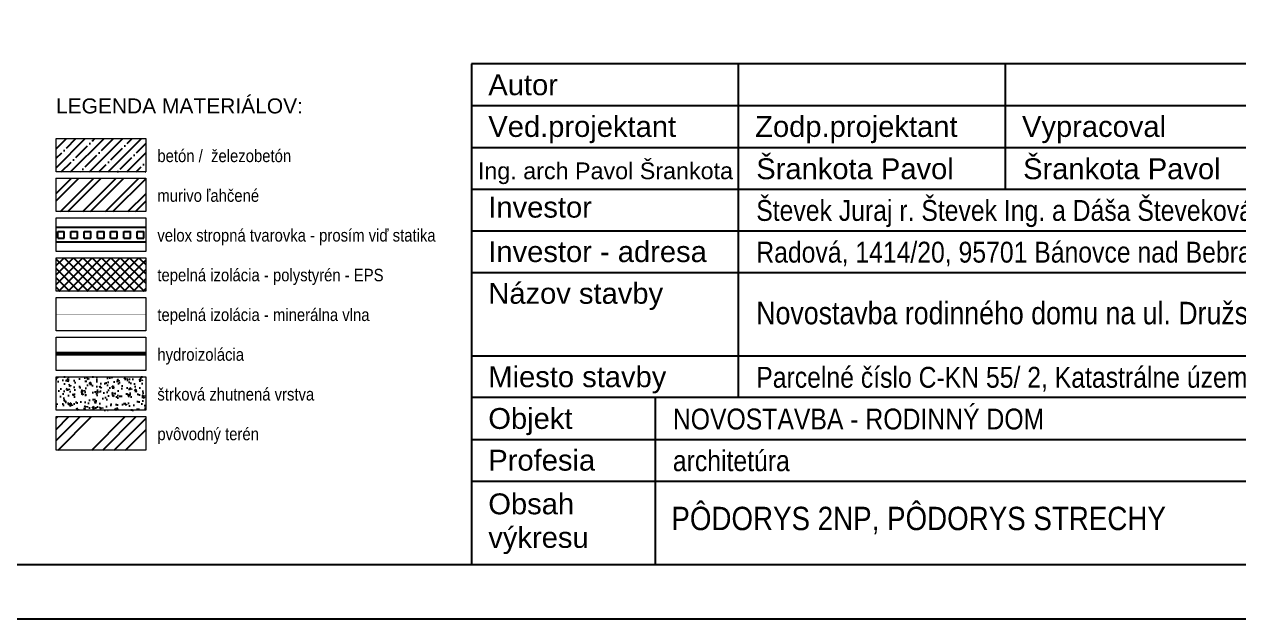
# Model space of a CAD drawing. Header units: millimetres. Extents: x 462666 to 1244237, y 2328025 to 3795663.
# Drawn here: x 1080763 to 1095326, y 2783316 to 2790441 of the extents above; entities that cross this region are included whole.
import ezdxf
from ezdxf.lldxf.tags import DXFTag

# ---------------------------------------------------------------- set-up
doc = ezdxf.new("R2010")
doc.units = ezdxf.units.MM
for name, color, linetype in [('IZH_min_REZ', 6, 'BATTING'), ('MUR_POH', 64, 'Continuous'), ('PLO_LIN', 6, 'Continuous'), ('POP', 7, 'Continuous'), ('POP_100', 8, 'Continuous'), ('RAM_100', 160, 'Continuous'), ('ROZPISKA100', 7, 'Continuous'), ('TXT_50_MIESTN', 7, 'Continuous')]:
    doc.layers.add(name, color=color, linetype=linetype)
doc.layers.add('Srafy', color=8, linetype='Continuous', lineweight=5)
doc.styles.add('ARIAL', font='arial.ttf', dxfattribs={"height": 250})
doc.styles.add('ROMANS', font='arial.ttf', dxfattribs={"width": 0.85})
doc.linetypes.add('BATTING', pattern='A,0.00254,-2.54,[134,LTYPESHP.SHX,S=2.54,R=0,X=-2.54,Y=0],-5.08,[134,LTYPESHP.SHX,S=2.54,R=180,X=2.54,Y=0],-2.54', length=10.16254)
tags = doc.linetypes.add('DASHED', pattern=[0.75, 0.5, -0.25]).pattern_tags.tags
tags[6:7] = [DXFTag(74, 4), DXFTag(75, 0), DXFTag(340, '0'), DXFTag(46, 1.0), DXFTag(50, 0.0), DXFTag(44, 0.0), DXFTag(45, 0.0)]
tags[4:5] = [DXFTag(74, 4), DXFTag(75, 0), DXFTag(340, '0'), DXFTag(46, 1.0), DXFTag(50, 0.0), DXFTag(44, 0.0), DXFTag(45, 0.0)]

# ---------------------------------------------------------------- blocks, each defined once
blk = doc.blocks.new('Z_RAM_A_3_hp 1220')
at = {"layer": 'POP', "linetype": 'Continuous'}
blk.add_lwpolyline([(-288.5, -408), (-6.5, -408), (-6.5, -13), (-288.5, -13)], close=True, dxfattribs=at)
at = {"layer": 'RAM_100', "linetype": 'Continuous'}
for points in [[(-297, -420), (0, -420), (0, 0), (-297, 0)], [(-288.5, -13), (-288.5, -408), (-6.5, -408), (-6.5, -13)]]:
    blk.add_lwpolyline(points, close=True, dxfattribs=at)

msp = doc.modelspace()

# ---------------------------------------------------------------- hatches: boundary and pattern name
at = {"layer": 'PLO_LIN'}
h = msp.add_hatch(dxfattribs=at)
h.set_pattern_fill('SQUARE', color=252, scale=25, style=0)
h.set_pattern_definition([(0, (1081163.59, 2787877.11), (0, 79.375), [79.375, -79.375]), (90, (1081163.59, 2787877.11), (-79.375, 5e-15), [79.375, -79.375])])
h.paths.add_polyline_path([(1082219.8, 2787834.7), (1082219.8, 2788004.7), (1081145.3, 2788004.7), (1081145.3, 2787834.7)])
h = msp.add_hatch(dxfattribs=at)
h.set_pattern_fill('NET', color=252, scale=25, angle=45, style=0)
h.set_pattern_definition([(45, (915.25, 57309), (-56.1266008, 56.1266008), []), (135, (915.25, 57309), (-56.1266008, -56.1266008), [])])
h.paths.add_polyline_path([(1082219.8, 2787243.4), (1082219.8, 2787643.4), (1081145.3, 2787643.4), (1081145.3, 2787243.4)])
h = msp.add_hatch(dxfattribs=at)
h.set_pattern_fill('AR-CONC', color=252, style=0)
h.set_pattern_definition([(50, (915.25, 57785.27), (182.184669, -15.9390855), [19.05, -209.55]), (-5, (915.25, 57785.27), (-35.242826, 191.056643), [15.24, -167.64]), (100.451, (930.43, 57783.94), (146.942502, 175.116688), [16.19, -178.09]), (46.1842, (915.25, 57836.07), (271.079041, -42.042328), [28.575, -314.325]), (96.6356, (937.84, 57832.57), (237.404234, 247.425556), [24.285, -267.135]), (-8.816, (915.25, 57836.07), (237.404606, 247.425118), [22.86, -251.46]), (21, (940.65, 57823.37), (151.61488, -102.2655185), [19.05, -209.55]), (-34, (940.65, 57823.37), (61.802028, 184.187966), [15.24, -167.64]), (71.4514, (953.28, 57814.85), (213.416491, 81.922858), [16.19, -178.09]), (37.5, (915.25, 57785.27), (3.0886033, 84.5550389), [0, -165.608, 0, -170.18, 0, -168.275]), (7.5, (915.25, 57785.27), (66.8196625, 100.1805748), [0, -97.028, 0, -161.798, 0, -64.135]), (-32.5, (858.61, 57785.27), (135.5905952, -5.728744), [0, -63.5, 0, -198.12, 0, -262.89]), (-42.5, (833.21, 57785.27), (148.1291814, 25.426491), [0, -82.55, 0, -131.572, 0, -186.69])])
h.paths.add_polyline_path([(1082219.8, 2785814.6), (1082219.8, 2786214.6), (1081145.3, 2786214.6), (1081145.3, 2785814.6)])
at = {"layer": 'POP_100'}
h = msp.add_hatch(dxfattribs=at)
h.set_pattern_fill('ANSI35', color=8, scale=25, style=0)
h.set_pattern_definition([(45, (915.25, 60166.65), (-112.2532015, 112.2532015), []), (45, (1027.5, 60166.65), (-112.2532015, 112.2532015), [198.4375, -39.6875, 0, -39.6875])])
h.paths.add_polyline_path([(1082219.8, 2788672.2), (1082219.8, 2789072.2), (1081145.3, 2789072.2), (1081145.3, 2788672.2)])
h = msp.add_hatch(dxfattribs=at)
h.set_pattern_fill('ANSI32', color=8, scale=20, style=0)
h.set_pattern_definition([(45, (450.2, 74838.8), (-134.703842, 134.703842), []), (45, (540.01, 74838.8), (-134.703842, 134.703842), [])])
h.paths.add_polyline_path([(1082219.8, 2788196), (1082219.8, 2788596), (1081145.3, 2788596), (1081145.3, 2788196)])
h = msp.add_hatch(dxfattribs=at)
h.set_pattern_fill('ANSI34', color=8, scale=30, style=0)
h.set_pattern_definition([(45, (604455.24, 2779415.6), (-404.1115, 404.1115), []), (45, (604589.95, 2779415.6), (-404.1115, 404.1115), []), (45, (604724.65, 2779415.6), (-404.1115, 404.1115), []), (45, (604859.36, 2779415.6), (-404.1115, 404.1115), [])])
h.paths.add_polyline_path([(1082219.8, 2785338.3), (1082219.8, 2785738.3), (1081145.3, 2785738.3), (1081145.3, 2785338.3)])

# ---------------------------------------------------------------- linework, layer by layer
at = {"layer": 'IZH_min_REZ', "ltscale": 9, "const_width": 1}
msp.add_lwpolyline([(1081145.3, 2786967.1), (1082219.8, 2786967.1)], dxfattribs=at)
at = {"layer": 'PLO_LIN', "color": 252}
for points in [[(1082219.8, 2788004.7), (1081145.3, 2788004.7)], [(1081145.3, 2787834.7), (1082219.8, 2787834.7)], [(1082219.8, 2786503.4), (1081145.3, 2786503.4)], [(1082219.8, 2786478.4), (1081145.3, 2786478.4)]]:
    msp.add_lwpolyline(points, dxfattribs=at)
at = {"layer": 'PLO_LIN', "color": 252, "const_width": 1, "flags": 128}
for points in [[(1081145.3, 2787057.1), (1082219.8, 2787057.1)], [(1081145.3, 2786877.1), (1082219.8, 2786877.1)]]:
    msp.add_lwpolyline(points, dxfattribs=at)
at = {"layer": 'PLO_LIN', "color": 252, "linetype": 'DASHED', "ltscale": 300}
msp.add_lwpolyline([(1082219.8, 2786490.9, 25, 25, 0), (1081145.3, 2786490.9, 25, 25, 0)], format="xyseb", dxfattribs=at)
at = {"layer": 'ROZPISKA100', "color": 2}
for p, q in [((1103527.7, 2789966.4), (1086127.7, 2789966.4)), ((1086127.7, 2789966.4), (1086127.7, 2783966.4)), ((1086127.7, 2787966.4), (1103527.7, 2787966.4)), ((1103527.7, 2785966.4), (1086127.7, 2785966.4)), ((1086127.7, 2783966.4), (1103527.7, 2783966.4))]:
    msp.add_line(p, q, dxfattribs=at)
at = {"layer": 'ROZPISKA100'}
for p, q in [((1089327.7, 2785966.4), (1089327.7, 2789966.4)), ((1092527.7, 2788466.4), (1092527.7, 2789966.4)), ((1086127.7, 2789466.4), (1098927.7, 2789466.4)), ((1086127.7, 2788966.4), (1098927.7, 2788966.4)), ((1086127.7, 2788466.4), (1098927.7, 2788466.4)), ((1086127.7, 2787466.4), (1103527.7, 2787466.4)), ((1086127.7, 2786466.4), (1103527.7, 2786466.4)), ((1088327.7, 2785966.4), (1088327.7, 2783970.7)), ((1086127.7, 2785466.4), (1102170.8, 2785466.4)), ((1086127.7, 2784966.4), (1102170.8, 2784966.4))]:
    msp.add_line(p, q, dxfattribs=at)
at = {"layer": 'Srafy'}
for points in [[(1081145.3, 2789072.2), (1082219.8, 2789072.2), (1082219.8, 2788672.2), (1081145.3, 2788672.2)], [(1081145.3, 2788596), (1082219.8, 2788596), (1082219.8, 2788196), (1081145.3, 2788196)], [(1081145.3, 2788119.7), (1082219.8, 2788119.7), (1082219.8, 2787719.7), (1081145.3, 2787719.7)], [(1081145.3, 2787643.4), (1082219.8, 2787643.4), (1082219.8, 2787243.4), (1081145.3, 2787243.4)], [(1081145.3, 2787167.1), (1082219.8, 2787167.1), (1082219.8, 2786767.1), (1081145.3, 2786767.1)], [(1081145.3, 2786690.9), (1082219.8, 2786690.9), (1082219.8, 2786290.9), (1081145.3, 2786290.9)], [(1081145.3, 2786214.6), (1082219.8, 2786214.6), (1082219.8, 2785814.6), (1081145.3, 2785814.6)], [(1081145.3, 2785738.3), (1082219.8, 2785738.3), (1082219.8, 2785338.3), (1081145.3, 2785338.3)]]:
    msp.add_lwpolyline(points, close=True, dxfattribs=at)

# ---------------------------------------------------------------- block references
at = {"layer": 'MUR_POH', "ltscale": 0.3, "xscale": 100, "yscale": 100, "zscale": 100, "rotation": 270.0000000000635}
msp.add_blockref('Z_RAM_A_3_hp 1220', (1104827.7, 2783316.4), dxfattribs=at)

# ---------------------------------------------------------------- texts
at = {"layer": 'ROZPISKA100'}
for s, height, style, p in [('Autor', 250, 'ARIAL', (1086327.7, 2789591.4)), ('Ved.projektant', 250, 'ARIAL', (1086327.7, 2789091.4)), ('Zodp.projektant', 250, 'ARIAL', (1089527.7, 2789091.4)), ('Vypracoval', 250, 'ARIAL', (1092727.7, 2789091.4)), ('Ing. arch Pavol Šrankota ', 200, 'ROMANS', (1086202.7, 2788584.9)), ('Šrankota Pavol', 250, 'ROMANS', (1089540.7, 2788584.9)), ('Šrankota Pavol', 250, 'ROMANS', (1092740.7, 2788584.9)), ('Investor', 250, 'ARIAL', (1086327.7, 2788124.1)), ('Investor - adresa', 250, 'ARIAL', (1086327.7, 2787591.4)), ('Názov stavby', 250, 'ARIAL', (1086327.7, 2787091.4)), ('Miesto stavby', 250, 'ARIAL', (1086327.7, 2786091.4)), ('Objekt', 250, 'ARIAL', (1086327.7, 2785591.4)), ('Profesia', 250, 'ARIAL', (1086327.7, 2785091.4)), ('Obsah', 250, 'ARIAL', (1086327.7, 2784568)), ('výkresu', 250, 'ARIAL', (1086327.7, 2784165.5))]:
    msp.add_text(s, height=height, dxfattribs=dict(at, style=style)).set_placement(p)
at = {"layer": 'ROZPISKA100', "style": 'ROMANS', "width": 0.85}
for s, height, p in [('Števek Juraj r. Števek Ing. a Dáša Števeková r. Hreňáková, ', 250, (1089540.7, 2788084.9)), ('Radová, 1414/20, 95701 Bánovce nad Bebravou,', 250, (1089540.7, 2787584.9)), ('Novostavba rodinného domu na ul. Družstevná', 270, (1089540.7, 2786845.2)), ('Parcelné číslo C-KN 55/ 2, Katastrálne územie:^JVeľké Šenkvice', 250, (1089540.7, 2786084.9)), ('NOVOSTAVBA - RODINNÝ DOM', 250, (1088540.7, 2785584.9)), ('architetúra', 250, (1088540.7, 2785084.9))]:
    msp.add_text(s, height=height, dxfattribs=at).set_placement(p)
at = {"layer": 'ROZPISKA100', "insert": (1088522.9, 2784658), "char_height": 280, "width": 8095.975, "attachment_point": 1, "style": 'ROMANS'}
msp.add_mtext('{PÔDORYS 2NP, PÔDORYS STRECHY}', dxfattribs=at)
at = {"layer": 'TXT_50_MIESTN', "style": 'ROMANS'}
msp.add_text('LEGENDA MATERIÁLOV:', height=180, dxfattribs=at).set_placement((1081142.8, 2789373))
at = {"layer": 'TXT_50_MIESTN', "style": 'ROMANS', "width": 0.85}
for s, p in [('betón /  železobetón', (1082359.1, 2788789.6)), ('murivo ľahčené', (1082359.1, 2788313.3)), ('velox stropná tvarovka - prosím viď statika', (1082359.1, 2787837)), ('tepelná izolácia - polystyrén - EPS', (1082359.1, 2787360.8)), ('tepelná izolácia - minerálna vlna', (1082359.1, 2786884.5)), ('hydroizolácia', (1082359.1, 2786408.2)), ('štrková zhutnená vrstva', (1082359.1, 2785931.9)), ('pvôvodný terén', (1082359.1, 2785455.7))]:
    msp.add_text(s, height=150, dxfattribs=at).set_placement(p)

doc.saveas('drawing.dxf')
